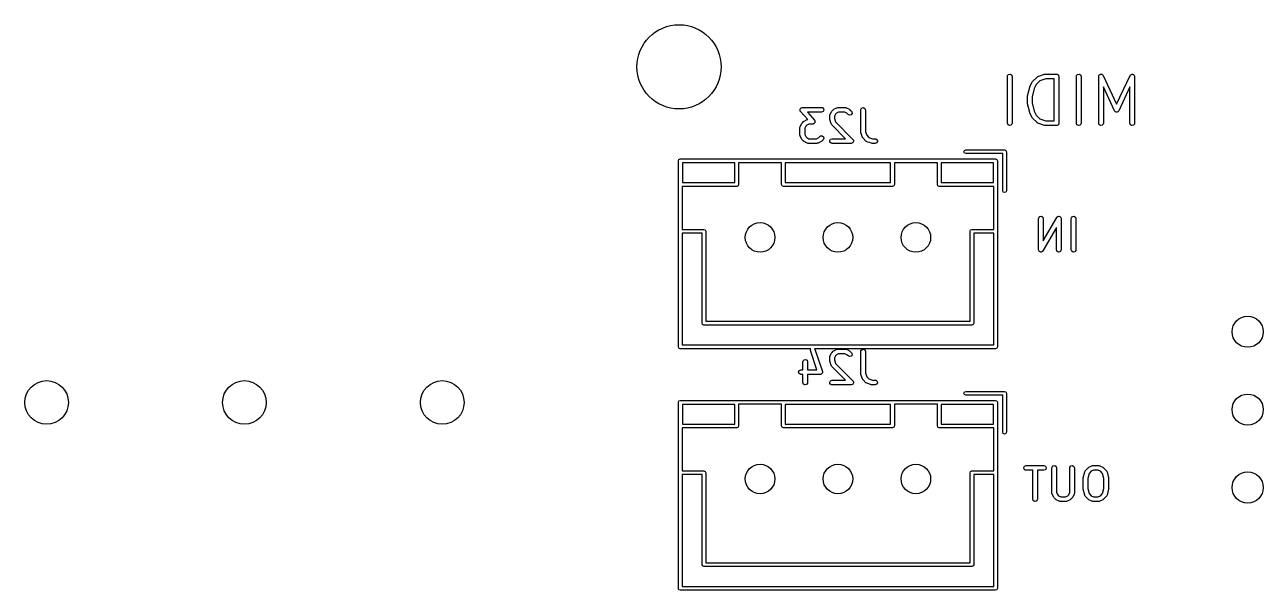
# Model space of a CAD drawing. Extents: x 0.83 to 7.45, y -5.14 to -0.82.
# Drawn here: x 0.827 to 2.392, y -1.567 to -0.852 of the extents above; entities that cross this region are included whole.
import ezdxf

# ---------------------------------------------------------------- set-up
doc = ezdxf.new("R2010")
doc.units = 0
doc.header["$MEASUREMENT"] = 0
doc.layers.add('BLACK', color=7, linetype='CONTINUOUS')

msp = doc.modelspace()

# ---------------------------------------------------------------- linework, layer by layer
at = {"layer": 'BLACK', "linetype": 'CONTINUOUS'}
for p, q in [((2.06853, -0.917663), (2.06871, -0.916653)), ((2.06853, -0.976718), (2.06853, -0.917663)), ((2.06871, -0.916653), (2.07, -0.915105)), ((2.07, -0.915105), (2.07199, -0.914755)), ((2.07199, -0.914755), (2.07374, -0.915765)), ((2.07374, -0.915765), (2.07443, -0.917663)), ((2.07443, -0.917663), (2.07443, -0.976718)), ((2.10033, -0.924011), (2.10595, -0.918387)), ((2.10963, -0.923055), (2.10484, -0.927848)), ((2.10595, -0.918387), (2.10679, -0.917799)), ((2.10679, -0.917799), (2.10697, -0.917783)), ((2.10697, -0.917783), (2.1071, -0.917673)), ((2.1071, -0.917673), (2.11554, -0.914861)), ((2.11695, -0.920615), (2.10963, -0.923055)), ((2.11554, -0.914861), (2.11641, -0.914732)), ((2.11641, -0.914732), (2.11647, -0.91471)), ((2.11647, -0.91471), (2.13054, -0.91471)), ((2.12758, -0.920615), (2.11695, -0.920615)), ((2.12758, -0.973765), (2.12758, -0.920615)), ((2.13054, -0.91471), (2.13092, -0.914777)), ((2.13092, -0.914777), (2.13105, -0.914755)), ((2.13105, -0.914755), (2.13116, -0.91482)), ((2.13116, -0.91482), (2.13155, -0.914888)), ((2.13155, -0.914888), (2.13213, -0.915381)), ((2.13213, -0.915381), (2.1328, -0.915765)), ((2.1328, -0.915765), (2.13289, -0.916015)), ((2.13289, -0.916015), (2.13309, -0.916186)), ((2.13309, -0.916186), (2.13323, -0.916942)), ((2.13323, -0.916942), (2.13349, -0.917663)), ((2.13349, -0.917663), (2.13349, -0.976718)), ((2.1557, -0.917663), (2.15588, -0.916653)), ((2.1557, -0.976718), (2.1557, -0.917663)), ((2.15588, -0.916653), (2.15718, -0.915105)), ((2.15718, -0.915105), (2.15917, -0.914755)), ((2.15917, -0.914755), (2.16092, -0.915765)), ((2.16092, -0.915765), (2.16161, -0.917663)), ((2.16161, -0.917663), (2.16161, -0.976718)), ((2.18383, -0.917663), (2.184, -0.916653)), ((2.18383, -0.976718), (2.18383, -0.917663)), ((2.184, -0.916653), (2.18426, -0.91635)), ((2.18426, -0.91635), (2.18436, -0.91597)), ((2.18436, -0.91597), (2.18489, -0.915599)), ((2.18489, -0.915599), (2.1853, -0.915105)), ((2.1853, -0.915105), (2.18569, -0.915037)), ((2.18569, -0.915037), (2.18601, -0.914811)), ((2.18601, -0.914811), (2.18666, -0.914867)), ((2.18666, -0.914867), (2.18729, -0.914755)), ((2.18729, -0.914755), (2.18763, -0.914952)), ((2.18763, -0.914952), (2.18803, -0.914986)), ((2.18803, -0.914986), (2.18848, -0.915442)), ((2.18848, -0.915442), (2.18904, -0.915765)), ((2.18904, -0.915765), (2.18918, -0.916135)), ((2.18918, -0.916135), (2.18945, -0.916414)), ((2.18945, -0.916414), (2.20646, -0.952862)), ((2.20646, -0.952862), (2.22347, -0.916414)), ((2.22347, -0.916414), (2.22406, -0.915574)), ((2.22406, -0.915574), (2.22442, -0.915407)), ((2.22442, -0.915407), (2.22467, -0.915105)), ((2.22467, -0.915105), (2.22531, -0.914993)), ((2.22531, -0.914993), (2.22589, -0.914721)), ((2.22589, -0.914721), (2.22627, -0.914823)), ((2.22627, -0.914823), (2.22666, -0.914755)), ((2.22666, -0.914755), (2.22722, -0.915077)), ((2.22722, -0.915077), (2.22784, -0.915244)), ((2.22784, -0.915244), (2.22807, -0.915567)), ((2.22807, -0.915567), (2.22841, -0.915765)), ((2.22841, -0.915765), (2.22863, -0.916371)), ((2.22863, -0.916371), (2.229, -0.916899)), ((2.229, -0.916899), (2.22897, -0.917292)), ((2.22897, -0.917292), (2.2291, -0.917663)), ((2.2291, -0.917663), (2.2291, -0.976718)), ((2.09393, -0.942256), (2.09674, -0.931007)), ((2.09674, -0.931007), (2.09694, -0.930542)), ((2.09694, -0.930542), (2.09696, -0.930403)), ((2.09696, -0.930403), (2.09977, -0.924778)), ((2.10239, -0.932754), (2.09974, -0.943335)), ((2.09977, -0.924778), (2.1003, -0.924069)), ((2.1003, -0.924069), (2.10033, -0.924011)), ((2.10484, -0.927848), (2.10239, -0.932754)), ((2.20379, -0.961093), (2.18973, -0.930972)), ((2.18973, -0.930972), (2.18973, -0.976718)), ((2.2232, -0.930972), (2.20914, -0.961093)), ((2.2232, -0.976718), (2.2232, -0.930972)), ((2.09384, -0.942972), (2.09394, -0.942391)), ((2.09384, -0.951408), (2.09384, -0.942972)), ((2.09388, -0.951537), (2.09384, -0.951408)), ((2.09393, -0.952124), (2.09388, -0.951537)), ((2.09394, -0.942391), (2.09393, -0.942256)), ((2.09674, -0.963373), (2.09393, -0.952124)), ((2.09974, -0.943335), (2.09974, -0.951045)), ((2.09974, -0.951045), (2.10239, -0.961626)), ((1.80643, -0.959323), (1.80655, -0.959119)), ((1.80657, -0.960107), (1.80643, -0.959323)), ((1.80654, -0.958883), (1.80704, -0.958263)), ((1.80655, -0.959119), (1.80654, -0.958883)), ((1.80658, -0.960902), (1.80657, -0.960107)), ((1.80676, -0.961191), (1.80658, -0.960902)), ((1.80678, -0.961312), (1.80676, -0.961191)), ((1.80688, -0.9614), (1.80678, -0.961312)), ((1.80711, -0.96178), (1.80688, -0.9614)), ((1.80704, -0.958263), (1.80744, -0.957573)), ((1.81608, -0.972025), (1.80711, -0.96178)), ((1.80744, -0.957573), (1.80766, -0.957493)), ((1.80766, -0.957493), (1.80781, -0.957309)), ((1.80781, -0.957309), (1.80859, -0.957155)), ((1.80859, -0.957155), (1.80934, -0.956883)), ((1.80934, -0.956883), (1.83371, -0.956883)), ((1.83371, -0.962788), (1.81584, -0.962788)), ((1.81584, -0.962788), (1.82468, -0.972889)), ((1.83371, -0.956883), (1.83472, -0.957061)), ((1.83561, -0.962097), (1.83371, -0.962788)), ((1.83472, -0.957061), (1.83627, -0.958359)), ((1.83662, -0.960348), (1.83561, -0.962097)), ((1.83627, -0.958359), (1.83662, -0.960348)), ((1.84388, -0.967334), (1.84406, -0.966325)), ((1.84388, -0.971084), (1.84388, -0.967334)), ((1.84406, -0.966325), (1.84417, -0.966189)), ((1.84417, -0.966189), (1.84419, -0.966014)), ((1.84419, -0.966014), (1.84607, -0.962264)), ((1.84607, -0.962264), (1.84659, -0.961555)), ((1.84659, -0.961555), (1.84662, -0.961497)), ((1.84662, -0.961497), (1.84849, -0.959622)), ((1.84849, -0.959622), (1.84922, -0.959116)), ((1.84922, -0.959116), (1.84926, -0.959069)), ((1.84926, -0.959069), (1.85301, -0.957194)), ((1.85113, -0.965334), (1.84978, -0.968031)), ((1.84978, -0.968031), (1.84978, -0.970605)), ((1.85233, -0.964137), (1.85113, -0.965334)), ((1.85503, -0.962788), (1.85233, -0.964137)), ((1.85301, -0.957194), (1.85399, -0.956902)), ((1.85399, -0.956902), (1.85416, -0.956943)), ((1.85416, -0.956943), (1.85433, -0.956883)), ((1.85433, -0.956883), (1.8637, -0.956883)), ((1.86301, -0.962788), (1.85503, -0.962788)), ((1.8657, -0.964137), (1.86301, -0.962788)), ((1.8637, -0.956883), (1.86471, -0.957061)), ((1.86471, -0.957061), (1.86485, -0.957174)), ((1.86485, -0.957174), (1.86502, -0.957194)), ((1.86502, -0.957194), (1.86877, -0.959069)), ((1.86724, -0.965673), (1.8657, -0.964137)), ((1.86907, -0.966526), (1.86724, -0.965673)), ((1.86877, -0.959069), (1.86948, -0.959595)), ((1.87102, -0.966004), (1.86907, -0.966526)), ((1.86948, -0.959595), (1.86954, -0.959622)), ((1.86954, -0.959622), (1.87142, -0.961497)), ((1.87218, -0.964349), (1.87102, -0.966004)), ((1.87142, -0.961497), (1.872, -0.962337)), ((1.872, -0.962337), (1.87218, -0.964349)), ((1.88325, -0.959835), (1.88343, -0.958825)), ((1.88325, -0.987957), (1.88325, -0.959835)), ((1.88343, -0.958825), (1.88473, -0.957278)), ((1.88473, -0.957278), (1.88671, -0.956927)), ((1.88671, -0.956927), (1.88846, -0.957937)), ((1.88846, -0.957937), (1.88915, -0.959835)), ((1.88915, -0.959835), (1.88915, -0.987478)), ((2.09682, -0.963489), (2.09674, -0.963373)), ((2.09696, -0.963977), (2.09682, -0.963489)), ((2.09977, -0.969602), (2.09696, -0.963977)), ((2.09982, -0.969646), (2.09977, -0.969602)), ((2.10033, -0.970369), (2.09982, -0.969646)), ((2.10239, -0.961626), (2.10484, -0.966532)), ((2.10484, -0.966532), (2.10963, -0.971325)), ((2.20433, -0.961635), (2.20379, -0.961093)), ((2.20477, -0.962263), (2.20433, -0.961635)), ((2.20503, -0.962332), (2.20477, -0.962263)), ((2.20522, -0.962521), (2.20503, -0.962332)), ((2.20598, -0.962588), (2.20522, -0.962521)), ((2.20672, -0.962786), (2.20598, -0.962588)), ((2.20696, -0.962674), (2.20672, -0.962786)), ((2.20723, -0.962697), (2.20696, -0.962674)), ((2.20786, -0.962257), (2.20723, -0.962697)), ((2.20855, -0.961933), (2.20786, -0.962257)), ((2.20878, -0.961613), (2.20855, -0.961933)), ((2.20888, -0.961538), (2.20878, -0.961613)), ((2.20892, -0.961411), (2.20888, -0.961538)), ((2.20914, -0.961093), (2.20892, -0.961411)), ((1.80638, -0.982333), (1.80656, -0.981323)), ((1.80638, -0.991706), (1.80638, -0.982333)), ((1.80656, -0.981323), (1.80668, -0.981187)), ((1.80668, -0.981187), (1.8067, -0.981012)), ((1.8067, -0.981012), (1.80857, -0.977263)), ((1.80857, -0.977263), (1.8091, -0.976553)), ((1.8091, -0.976553), (1.80912, -0.976495)), ((1.80912, -0.976495), (1.811, -0.97462)), ((1.811, -0.97462), (1.81172, -0.974114)), ((1.81172, -0.974114), (1.81177, -0.974067)), ((1.81177, -0.974067), (1.81551, -0.972192)), ((1.81364, -0.980332), (1.81229, -0.98303)), ((1.81229, -0.98303), (1.81229, -0.991009)), ((1.81483, -0.979135), (1.81364, -0.980332)), ((1.81753, -0.977786), (1.81483, -0.979135)), ((1.81551, -0.972192), (1.81608, -0.972025)), ((1.82246, -0.977786), (1.81753, -0.977786)), ((1.82321, -0.977514), (1.82246, -0.977786)), ((1.82399, -0.97736), (1.82321, -0.977514)), ((1.82414, -0.977176), (1.82399, -0.97736)), ((1.82436, -0.977095), (1.82414, -0.977176)), ((1.82476, -0.976406), (1.82436, -0.977095)), ((1.82468, -0.972889), (1.82491, -0.973269)), ((1.82525, -0.975786), (1.82476, -0.976406)), ((1.82491, -0.973269), (1.82502, -0.973357)), ((1.82502, -0.973357), (1.82504, -0.973478)), ((1.82504, -0.973478), (1.82521, -0.973766)), ((1.82521, -0.973766), (1.82523, -0.974562)), ((1.82523, -0.974562), (1.82537, -0.975346)), ((1.82537, -0.975346), (1.82525, -0.97555)), ((1.82525, -0.97555), (1.82525, -0.975786)), ((1.8439, -0.971145), (1.84388, -0.971084)), ((1.84403, -0.972018), (1.8439, -0.971145)), ((1.84591, -0.977642), (1.84403, -0.972018)), ((1.84601, -0.97778), (1.84591, -0.977642)), ((1.84603, -0.977956), (1.84601, -0.97778)), ((1.84662, -0.978796), (1.84603, -0.977956)), ((1.86407, -0.996253), (1.84662, -0.978796)), ((1.84978, -0.970605), (1.85129, -0.975113)), ((1.85129, -0.975113), (1.87329, -0.997118)), ((2.06922, -0.978616), (2.06853, -0.976718)), ((2.07097, -0.979626), (2.06922, -0.978616)), ((2.07296, -0.979275), (2.07097, -0.979626)), ((2.07426, -0.977728), (2.07296, -0.979275)), ((2.07443, -0.976718), (2.07426, -0.977728)), ((2.10595, -0.975993), (2.10033, -0.970369)), ((2.10611, -0.976068), (2.10595, -0.975993)), ((2.1062, -0.976218), (2.10611, -0.976068)), ((2.1071, -0.976707), (2.1062, -0.976218)), ((2.11554, -0.979519), (2.1071, -0.976707)), ((2.10963, -0.971325), (2.11695, -0.973765)), ((2.11561, -0.979517), (2.11554, -0.979519)), ((2.11647, -0.97967), (2.11561, -0.979517)), ((2.13054, -0.97967), (2.11647, -0.97967)), ((2.11695, -0.973765), (2.12758, -0.973765)), ((2.13126, -0.979408), (2.13054, -0.97967)), ((2.13201, -0.979275), (2.13126, -0.979408)), ((2.13218, -0.979071), (2.13201, -0.979275)), ((2.13243, -0.97898), (2.13218, -0.979071)), ((2.13282, -0.978315), (2.13243, -0.97898)), ((2.13331, -0.977728), (2.13282, -0.978315)), ((2.13338, -0.977344), (2.13331, -0.977728)), ((2.13344, -0.97723), (2.13338, -0.977344)), ((2.13349, -0.976718), (2.13342, -0.977101)), ((2.13342, -0.977101), (2.13344, -0.97723)), ((2.1564, -0.978616), (2.1557, -0.976718)), ((2.15814, -0.979626), (2.1564, -0.978616)), ((2.16013, -0.979275), (2.15814, -0.979626)), ((2.16143, -0.977728), (2.16013, -0.979275)), ((2.16161, -0.976718), (2.16143, -0.977728)), ((2.18452, -0.978616), (2.18383, -0.976718)), ((2.18627, -0.979626), (2.18452, -0.978616)), ((2.18825, -0.979275), (2.18627, -0.979626)), ((2.18955, -0.977728), (2.18825, -0.979275)), ((2.18973, -0.976718), (2.18955, -0.977728)), ((2.22389, -0.978616), (2.2232, -0.976718)), ((2.22564, -0.979626), (2.22389, -0.978616)), ((2.22762, -0.979275), (2.22564, -0.979626)), ((2.22892, -0.977728), (2.22762, -0.979275)), ((2.2291, -0.976718), (2.22892, -0.977728)), ((1.80644, -0.991872), (1.80638, -0.991706)), ((1.8064, -0.992044), (1.80644, -0.991872)), ((1.8067, -0.993027), (1.8064, -0.992044)), ((1.80857, -0.996776), (1.8067, -0.993027)), ((1.80862, -0.996821), (1.80857, -0.996776)), ((1.80912, -0.997544), (1.80862, -0.996821)), ((1.811, -0.999419), (1.80912, -0.997544)), ((1.81106, -0.999446), (1.811, -0.999419)), ((1.81177, -0.999972), (1.81106, -0.999446)), ((1.81551, -1.00185), (1.81177, -0.999972)), ((1.81229, -0.991009), (1.81364, -0.993707)), ((1.81364, -0.993707), (1.81483, -0.994904)), ((1.81483, -0.994904), (1.81753, -0.996253)), ((1.81753, -0.996253), (1.82739, -0.996253)), ((1.82739, -0.996253), (1.83008, -0.994904)), ((1.83315, -0.999972), (1.8294, -1.00185)), ((1.83008, -0.994904), (1.83162, -0.993368)), ((1.83162, -0.993368), (1.83246, -0.99278)), ((1.83246, -0.99278), (1.83447, -0.992604)), ((1.8332, -0.999925), (1.83315, -0.999972)), ((1.83392, -0.999419), (1.8332, -0.999925)), ((1.8358, -0.997544), (1.83392, -0.999419)), ((1.83447, -0.992604), (1.83613, -0.993762)), ((1.83665, -0.995713), (1.8358, -0.997544)), ((1.83613, -0.993762), (1.83665, -0.995713)), ((1.84392, -0.998693), (1.84493, -0.996944)), ((1.84427, -1.00068), (1.84392, -0.998693)), ((1.84582, -1.00198), (1.84427, -1.00068)), ((1.84493, -0.996944), (1.84683, -0.996253)), ((1.84683, -0.996253), (1.86407, -0.996253)), ((1.87297, -1.00151), (1.8729, -1.00162)), ((1.8731, -1.00147), (1.87297, -1.00151)), ((1.87355, -1.0007), (1.8731, -1.00147)), ((1.87329, -0.997118), (1.87366, -0.997646)), ((1.87406, -0.99997), (1.87355, -1.0007)), ((1.87366, -0.997646), (1.87376, -0.997729)), ((1.87376, -0.997729), (1.87377, -0.997807)), ((1.87377, -0.997807), (1.87388, -0.997958)), ((1.87388, -0.997958), (1.87396, -0.998843)), ((1.87396, -0.998843), (1.87411, -0.999718)), ((1.87411, -0.999718), (1.87404, -0.999835)), ((1.87404, -0.999835), (1.87406, -0.99997)), ((1.88327, -0.988017), (1.88325, -0.987957)), ((1.8834, -0.988891), (1.88327, -0.988017)), ((1.88528, -0.994515), (1.8834, -0.988891)), ((1.88538, -0.994653), (1.88528, -0.994515)), ((1.8854, -0.994829), (1.88538, -0.994653)), ((1.88599, -0.995669), (1.8854, -0.994829)), ((1.88974, -0.999419), (1.88599, -0.995669)), ((1.88915, -0.987478), (1.89066, -0.991986)), ((1.8899, -0.999493), (1.88974, -0.999419)), ((1.88999, -0.999644), (1.8899, -0.999493)), ((1.89089, -1.00013), (1.88999, -0.999644)), ((1.89066, -0.991986), (1.89342, -0.99475)), ((1.89652, -1.00201), (1.89089, -1.00013)), ((1.89342, -0.99475), (1.89793, -0.996253)), ((1.89793, -0.996253), (1.9012, -0.996253)), ((1.9012, -0.996253), (1.90221, -0.996431)), ((1.9031, -1.00147), (1.9012, -1.00216)), ((1.90221, -0.996431), (1.90376, -0.997729)), ((1.90411, -0.999718), (1.9031, -1.00147)), ((1.90376, -0.997729), (1.90411, -0.999718)), ((1.81569, -1.00187), (1.81551, -1.00185)), ((1.81583, -1.00198), (1.81569, -1.00187)), ((1.81684, -1.00216), (1.81583, -1.00198)), ((1.82808, -1.00216), (1.81684, -1.00216)), ((1.82825, -1.0021), (1.82808, -1.00216)), ((1.82842, -1.00214), (1.82825, -1.0021)), ((1.8294, -1.00185), (1.82842, -1.00214)), ((1.84683, -1.00216), (1.84582, -1.00198)), ((1.8712, -1.00216), (1.84683, -1.00216)), ((1.87204, -1.00185), (1.8712, -1.00216)), ((1.8729, -1.00162), (1.87204, -1.00185)), ((1.89658, -1.002), (1.89652, -1.00201)), ((1.89745, -1.00216), (1.89658, -1.002)), ((1.9012, -1.00216), (1.89745, -1.00216)), ((2.01339, -1.0128), (2.01408, -1.01112)), ((2.01408, -1.01447), (2.01339, -1.0128)), ((2.01408, -1.01112), (2.01575, -1.01043)), ((2.01575, -1.01516), (2.01408, -1.01447)), ((2.01575, -1.01043), (2.06496, -1.01043)), ((2.0626, -1.01516), (2.01575, -1.01516)), ((2.0626, -1.06201), (2.0626, -1.01516)), ((2.06496, -1.01043), (2.06663, -1.01112)), ((2.06663, -1.01112), (2.06732, -1.0128)), ((2.06732, -1.0128), (2.06732, -1.06201)), ((1.65276, -1.02421), (1.65345, -1.02254)), ((1.65276, -1.25925), (1.65276, -1.02421)), ((1.65345, -1.02254), (1.65512, -1.02185)), ((1.65512, -1.02185), (2.05354, -1.02185)), ((1.65787, -1.02697), (1.65787, -1.05177)), ((1.72402, -1.02697), (1.65787, -1.02697)), ((1.72402, -1.05177), (1.72402, -1.02697)), ((1.78307, -1.02657), (1.72874, -1.02657)), ((1.72874, -1.02657), (1.72874, -1.05413)), ((1.78307, -1.05413), (1.78307, -1.02657)), ((1.7878, -1.02697), (1.7878, -1.05177)), ((1.92087, -1.02697), (1.7878, -1.02697)), ((1.92087, -1.05177), (1.92087, -1.02697)), ((1.92559, -1.02657), (1.92559, -1.05413)), ((1.97992, -1.02657), (1.92559, -1.02657)), ((1.97992, -1.05413), (1.97992, -1.02657)), ((1.98465, -1.02697), (1.98465, -1.05177)), ((2.05079, -1.02697), (1.98465, -1.02697)), ((2.05079, -1.05177), (2.05079, -1.02697)), ((2.05354, -1.02185), (2.05521, -1.02254)), ((2.05521, -1.02254), (2.05591, -1.02421)), ((2.05591, -1.02421), (2.05591, -1.25925)), ((1.72638, -1.0565), (1.65748, -1.0565)), ((1.65748, -1.0565), (1.65748, -1.11083)), ((1.65787, -1.05177), (1.72402, -1.05177)), ((1.72805, -1.0558), (1.72638, -1.0565)), ((1.72874, -1.05413), (1.72805, -1.0558)), ((1.78376, -1.0558), (1.78307, -1.05413)), ((1.78543, -1.0565), (1.78376, -1.0558)), ((1.92323, -1.0565), (1.78543, -1.0565)), ((1.7878, -1.05177), (1.92087, -1.05177)), ((1.9249, -1.0558), (1.92323, -1.0565)), ((1.92559, -1.05413), (1.9249, -1.0558)), ((1.98061, -1.0558), (1.97992, -1.05413)), ((1.98228, -1.0565), (1.98061, -1.0558)), ((2.05118, -1.0565), (1.98228, -1.0565)), ((1.98465, -1.05177), (2.05079, -1.05177)), ((2.05118, -1.11083), (2.05118, -1.0565)), ((2.06329, -1.06368), (2.0626, -1.06201)), ((2.06496, -1.06437), (2.06329, -1.06368)), ((2.06663, -1.06368), (2.06496, -1.06437)), ((2.06732, -1.06201), (2.06663, -1.06368)), ((2.10808, -1.09623), (2.10937, -1.09468)), ((2.10937, -1.09468), (2.11136, -1.09433)), ((2.11136, -1.09433), (2.11311, -1.09534)), ((2.11311, -1.09534), (2.1138, -1.09724)), ((2.13078, -1.09577), (2.13144, -1.09498)), ((2.13144, -1.09498), (2.1317, -1.09489)), ((2.1317, -1.09489), (2.13187, -1.09468)), ((2.13187, -1.09468), (2.13262, -1.09455)), ((2.13262, -1.09455), (2.13333, -1.09428)), ((2.13333, -1.09428), (2.13359, -1.09438)), ((2.13359, -1.09438), (2.13386, -1.09433)), ((2.13386, -1.09433), (2.13452, -1.09471)), ((2.13452, -1.09471), (2.13524, -1.09497)), ((2.13524, -1.09497), (2.13537, -1.0952)), ((2.13537, -1.0952), (2.13561, -1.09534)), ((2.13561, -1.09534), (2.13587, -1.09605)), ((2.14932, -1.09623), (2.15062, -1.09468)), ((2.15062, -1.09468), (2.15261, -1.09433)), ((2.15261, -1.09433), (2.15436, -1.09534)), ((2.15436, -1.09534), (2.15505, -1.09724)), ((1.65748, -1.11083), (1.68504, -1.11083)), ((1.68504, -1.11083), (1.68671, -1.11152)), ((2.02195, -1.11152), (2.02362, -1.11083)), ((2.02362, -1.11083), (2.05118, -1.11083)), ((2.1079, -1.09724), (2.10808, -1.09623)), ((2.1079, -1.13661), (2.1079, -1.09724)), ((2.13039, -1.10836), (2.11341, -1.13807)), ((2.1138, -1.12549), (2.13078, -1.09577)), ((2.1138, -1.09724), (2.1138, -1.12549)), ((2.13039, -1.13661), (2.13039, -1.10836)), ((2.13587, -1.09605), (2.13625, -1.09671)), ((2.13625, -1.09671), (2.13621, -1.09698)), ((2.13621, -1.09698), (2.1363, -1.09724)), ((2.1363, -1.09724), (2.1363, -1.13661)), ((2.14914, -1.09724), (2.14932, -1.09623)), ((2.14914, -1.13661), (2.14914, -1.09724)), ((2.15505, -1.09724), (2.15505, -1.13661)), ((1.65748, -1.11555), (1.65748, -1.25689)), ((1.68268, -1.11555), (1.65748, -1.11555)), ((1.68268, -1.22933), (1.68268, -1.11555)), ((1.68671, -1.11152), (1.6874, -1.11319)), ((1.6874, -1.11319), (1.6874, -1.22697)), ((2.02126, -1.11319), (2.02195, -1.11152)), ((2.02126, -1.22697), (2.02126, -1.11319)), ((2.05118, -1.11555), (2.02598, -1.11555)), ((2.02598, -1.11555), (2.02598, -1.22933)), ((2.05118, -1.25689), (2.05118, -1.11555)), ((2.10799, -1.13686), (2.1079, -1.13661)), ((2.10794, -1.13713), (2.10799, -1.13686)), ((2.10833, -1.13779), (2.10794, -1.13713)), ((2.10859, -1.13851), (2.10833, -1.13779)), ((2.10882, -1.13864), (2.10859, -1.13851)), ((2.10896, -1.13888), (2.10882, -1.13864)), ((2.10968, -1.13913), (2.10896, -1.13888)), ((2.11034, -1.13951), (2.10968, -1.13913)), ((2.11061, -1.13947), (2.11034, -1.13951)), ((2.11086, -1.13956), (2.11061, -1.13947)), ((2.11158, -1.1393), (2.11086, -1.13956)), ((2.11233, -1.13916), (2.11158, -1.1393)), ((2.1125, -1.13896), (2.11233, -1.13916)), ((2.11276, -1.13886), (2.1125, -1.13896)), ((2.11341, -1.13807), (2.11276, -1.13886)), ((2.13109, -1.13851), (2.13039, -1.13661)), ((2.13283, -1.13951), (2.13109, -1.13851)), ((2.13482, -1.13916), (2.13283, -1.13951)), ((2.13612, -1.13762), (2.13482, -1.13916)), ((2.1363, -1.13661), (2.13612, -1.13762)), ((2.14983, -1.13851), (2.14914, -1.13661)), ((2.15158, -1.13951), (2.14983, -1.13851)), ((2.15357, -1.13916), (2.15158, -1.13951)), ((2.15487, -1.13762), (2.15357, -1.13916)), ((2.15505, -1.13661), (2.15487, -1.13762)), ((1.68337, -1.231), (1.68268, -1.22933)), ((1.68504, -1.23169), (1.68337, -1.231)), ((1.85433, -1.23169), (1.68504, -1.23169)), ((1.6874, -1.22697), (1.85433, -1.22697)), ((1.85433, -1.22697), (2.02126, -1.22697)), ((2.02362, -1.23169), (1.85433, -1.23169)), ((2.02529, -1.231), (2.02362, -1.23169)), ((2.02598, -1.22933), (2.02529, -1.231)), ((1.65345, -1.26092), (1.65276, -1.25925)), ((1.65512, -1.26161), (1.65345, -1.26092)), ((1.82005, -1.26161), (1.65512, -1.26161)), ((1.65748, -1.25689), (2.05118, -1.25689)), ((1.81951, -1.263), (1.82005, -1.26161)), ((1.81966, -1.26401), (1.81951, -1.263)), ((1.82774, -1.28825), (1.81966, -1.26401)), ((2.05354, -1.26161), (1.82484, -1.26161)), ((1.82484, -1.26161), (1.82526, -1.26215)), ((1.82526, -1.26215), (1.83463, -1.29027)), ((1.84419, -1.27113), (1.84607, -1.26738)), ((1.84607, -1.26738), (1.84659, -1.26667)), ((1.84659, -1.26667), (1.84662, -1.26662)), ((1.84662, -1.26662), (1.84849, -1.26474)), ((1.84849, -1.26474), (1.84922, -1.26423)), ((1.84922, -1.26423), (1.84926, -1.26419)), ((1.84926, -1.26419), (1.85301, -1.26231)), ((1.85301, -1.26231), (1.85399, -1.26202)), ((1.85399, -1.26202), (1.85416, -1.26206)), ((1.85416, -1.26206), (1.85433, -1.262)), ((1.85433, -1.262), (1.8637, -1.262)), ((1.8637, -1.262), (1.86471, -1.26218)), ((1.86471, -1.26218), (1.86485, -1.26229)), ((1.86485, -1.26229), (1.86502, -1.26231)), ((1.86502, -1.26231), (1.86877, -1.26419)), ((1.86877, -1.26419), (1.86948, -1.26471)), ((1.86948, -1.26471), (1.86954, -1.26474)), ((1.86954, -1.26474), (1.87142, -1.26662)), ((1.87142, -1.26662), (1.872, -1.26746)), ((1.872, -1.26746), (1.87218, -1.26947)), ((1.88325, -1.26495), (1.88343, -1.26394)), ((1.88325, -1.29307), (1.88325, -1.26495)), ((1.88343, -1.26394), (1.88473, -1.2624)), ((1.88473, -1.2624), (1.88671, -1.26205)), ((1.88671, -1.26205), (1.88846, -1.26306)), ((1.88846, -1.26306), (1.88915, -1.26495)), ((1.88915, -1.26495), (1.88915, -1.2926)), ((2.05521, -1.26092), (2.05354, -1.26161)), ((2.05591, -1.25925), (2.05521, -1.26092)), ((1.81013, -1.27808), (1.81031, -1.27707)), ((1.81013, -1.28825), (1.81013, -1.27808)), ((1.81031, -1.27707), (1.81161, -1.27552)), ((1.81161, -1.27552), (1.8136, -1.27517)), ((1.8136, -1.27517), (1.81535, -1.27618)), ((1.81535, -1.27618), (1.81604, -1.27808)), ((1.81604, -1.27808), (1.81604, -1.28825)), ((1.84388, -1.27245), (1.84406, -1.27144)), ((1.84388, -1.2762), (1.84388, -1.27245)), ((1.8439, -1.27626), (1.84388, -1.2762)), ((1.84403, -1.27714), (1.8439, -1.27626)), ((1.84591, -1.28276), (1.84403, -1.27714)), ((1.84406, -1.27144), (1.84417, -1.27131)), ((1.84417, -1.27131), (1.84419, -1.27113)), ((1.84601, -1.2829), (1.84591, -1.28276)), ((1.84603, -1.28307), (1.84601, -1.2829)), ((1.84662, -1.28391), (1.84603, -1.28307)), ((1.85113, -1.27045), (1.84978, -1.27315)), ((1.84978, -1.27315), (1.84978, -1.27572)), ((1.84978, -1.27572), (1.85129, -1.28023)), ((1.85233, -1.26926), (1.85113, -1.27045)), ((1.85129, -1.28023), (1.87329, -1.30224)), ((1.85503, -1.26791), (1.85233, -1.26926)), ((1.86301, -1.26791), (1.85503, -1.26791)), ((1.8657, -1.26926), (1.86301, -1.26791)), ((1.86724, -1.27079), (1.8657, -1.26926)), ((1.86907, -1.27164), (1.86724, -1.27079)), ((1.87102, -1.27112), (1.86907, -1.27164)), ((1.87218, -1.26947), (1.87102, -1.27112)), ((1.80455, -1.29069), (1.80556, -1.28894)), ((1.8049, -1.29268), (1.80455, -1.29069)), ((1.80645, -1.29397), (1.8049, -1.29268)), ((1.80556, -1.28894), (1.80746, -1.28825)), ((1.80746, -1.29415), (1.80645, -1.29397)), ((1.80746, -1.28825), (1.81013, -1.28825)), ((1.81013, -1.29415), (1.80746, -1.29415)), ((1.81013, -1.30432), (1.81013, -1.29415)), ((1.81604, -1.28825), (1.82774, -1.28825)), ((1.83183, -1.29415), (1.81604, -1.29415)), ((1.81604, -1.29415), (1.81604, -1.30432)), ((1.83205, -1.29408), (1.83183, -1.29415)), ((1.83227, -1.29412), (1.83205, -1.29408)), ((1.83297, -1.29374), (1.83227, -1.29412)), ((1.83373, -1.29346), (1.83297, -1.29374)), ((1.83384, -1.29327), (1.83373, -1.29346)), ((1.83404, -1.29316), (1.83384, -1.29327)), ((1.83434, -1.29241), (1.83404, -1.29316)), ((1.83474, -1.29171), (1.83434, -1.29241)), ((1.83463, -1.29027), (1.83479, -1.29128)), ((1.83479, -1.29128), (1.8347, -1.29149)), ((1.8347, -1.29149), (1.83474, -1.29171)), ((1.86407, -1.30137), (1.84662, -1.28391)), ((1.88327, -1.29314), (1.88325, -1.29307)), ((1.8834, -1.29401), (1.88327, -1.29314)), ((1.88528, -1.29963), (1.8834, -1.29401)), ((1.88915, -1.2926), (1.89066, -1.2971)), ((1.89066, -1.2971), (1.89342, -1.29987)), ((1.81082, -1.30622), (1.81013, -1.30432)), ((1.81257, -1.30723), (1.81082, -1.30622)), ((1.81456, -1.30688), (1.81257, -1.30723)), ((1.81586, -1.30533), (1.81456, -1.30688)), ((1.81604, -1.30432), (1.81586, -1.30533)), ((1.84392, -1.30381), (1.84493, -1.30206)), ((1.84427, -1.3058), (1.84392, -1.30381)), ((1.84582, -1.3071), (1.84427, -1.3058)), ((1.84493, -1.30206), (1.84683, -1.30137)), ((1.84683, -1.30728), (1.84582, -1.3071)), ((1.84683, -1.30137), (1.86407, -1.30137)), ((1.8712, -1.30728), (1.84683, -1.30728)), ((1.87204, -1.30697), (1.8712, -1.30728)), ((1.8729, -1.30674), (1.87204, -1.30697)), ((1.87297, -1.30663), (1.8729, -1.30674)), ((1.8731, -1.30659), (1.87297, -1.30663)), ((1.87355, -1.30582), (1.8731, -1.30659)), ((1.87329, -1.30224), (1.87366, -1.30276)), ((1.87406, -1.30509), (1.87355, -1.30582)), ((1.87366, -1.30276), (1.87376, -1.30285)), ((1.87376, -1.30285), (1.87377, -1.30293)), ((1.87377, -1.30293), (1.87388, -1.30308)), ((1.87388, -1.30308), (1.87396, -1.30396)), ((1.87396, -1.30396), (1.87411, -1.30484)), ((1.87411, -1.30484), (1.87404, -1.30495)), ((1.87404, -1.30495), (1.87406, -1.30509)), ((1.88538, -1.29977), (1.88528, -1.29963)), ((1.8854, -1.29995), (1.88538, -1.29977)), ((1.88599, -1.30079), (1.8854, -1.29995)), ((1.88974, -1.30454), (1.88599, -1.30079)), ((1.8899, -1.30461), (1.88974, -1.30454)), ((1.88999, -1.30476), (1.8899, -1.30461)), ((1.89089, -1.30525), (1.88999, -1.30476)), ((1.89652, -1.30712), (1.89089, -1.30525)), ((1.89342, -1.29987), (1.89793, -1.30137)), ((1.89658, -1.30712), (1.89652, -1.30712)), ((1.89745, -1.30728), (1.89658, -1.30712)), ((1.9012, -1.30728), (1.89745, -1.30728)), ((1.89793, -1.30137), (1.9012, -1.30137)), ((1.9012, -1.30137), (1.90221, -1.30155)), ((1.9031, -1.30659), (1.9012, -1.30728)), ((1.90221, -1.30155), (1.90376, -1.30285)), ((1.90411, -1.30484), (1.9031, -1.30659)), ((1.90376, -1.30285), (1.90411, -1.30484)), ((1.65276, -1.32933), (1.65345, -1.32766)), ((1.65276, -1.56437), (1.65276, -1.32933)), ((1.65345, -1.32766), (1.65512, -1.32697)), ((1.65512, -1.32697), (2.05354, -1.32697)), ((2.01339, -1.31791), (2.01408, -1.31624)), ((2.01408, -1.31958), (2.01339, -1.31791)), ((2.01408, -1.31624), (2.01575, -1.31555)), ((2.01575, -1.32028), (2.01408, -1.31958)), ((2.01575, -1.31555), (2.06496, -1.31555)), ((2.0626, -1.32028), (2.01575, -1.32028)), ((2.05354, -1.32697), (2.05521, -1.32766)), ((2.05521, -1.32766), (2.05591, -1.32933)), ((2.05591, -1.32933), (2.05591, -1.56437)), ((2.0626, -1.36713), (2.0626, -1.32028)), ((2.06496, -1.31555), (2.06663, -1.31624)), ((2.06663, -1.31624), (2.06732, -1.31791)), ((2.06732, -1.31791), (2.06732, -1.36713)), ((1.65787, -1.33209), (1.65787, -1.35689)), ((1.72402, -1.33209), (1.65787, -1.33209)), ((1.72402, -1.35689), (1.72402, -1.33209)), ((1.78307, -1.33169), (1.72874, -1.33169)), ((1.72874, -1.33169), (1.72874, -1.35925)), ((1.78307, -1.35925), (1.78307, -1.33169)), ((1.7878, -1.33209), (1.7878, -1.35689)), ((1.92087, -1.33209), (1.7878, -1.33209)), ((1.92087, -1.35689), (1.92087, -1.33209)), ((1.92559, -1.33169), (1.92559, -1.35925)), ((1.97992, -1.33169), (1.92559, -1.33169)), ((1.97992, -1.35925), (1.97992, -1.33169)), ((1.98465, -1.33209), (1.98465, -1.35689)), ((2.05079, -1.33209), (1.98465, -1.33209)), ((2.05079, -1.35689), (2.05079, -1.33209)), ((1.65787, -1.35689), (1.72402, -1.35689)), ((1.72805, -1.36092), (1.72638, -1.36161)), ((1.72874, -1.35925), (1.72805, -1.36092)), ((1.78376, -1.36092), (1.78307, -1.35925)), ((1.78543, -1.36161), (1.78376, -1.36092)), ((1.7878, -1.35689), (1.92087, -1.35689)), ((1.9249, -1.36092), (1.92323, -1.36161)), ((1.92559, -1.35925), (1.9249, -1.36092)), ((1.98061, -1.36092), (1.97992, -1.35925)), ((1.98228, -1.36161), (1.98061, -1.36092)), ((1.98465, -1.35689), (2.05079, -1.35689)), ((1.72638, -1.36161), (1.65748, -1.36161)), ((1.65748, -1.36161), (1.65748, -1.41594)), ((1.92323, -1.36161), (1.78543, -1.36161)), ((2.05118, -1.36161), (1.98228, -1.36161)), ((2.05118, -1.41594), (2.05118, -1.36161)), ((2.06329, -1.3688), (2.0626, -1.36713)), ((2.06496, -1.36949), (2.06329, -1.3688)), ((2.06663, -1.3688), (2.06496, -1.36949)), ((2.06732, -1.36713), (2.06663, -1.3688)), ((1.65748, -1.41594), (1.68504, -1.41594)), ((1.65748, -1.42067), (1.65748, -1.56201)), ((1.68268, -1.42067), (1.65748, -1.42067)), ((1.68268, -1.53445), (1.68268, -1.42067)), ((1.68504, -1.41594), (1.68671, -1.41664)), ((1.68671, -1.41664), (1.6874, -1.41831)), ((1.6874, -1.41831), (1.6874, -1.53209)), ((2.02126, -1.41831), (2.02195, -1.41664)), ((2.02126, -1.53209), (2.02126, -1.41831)), ((2.02195, -1.41664), (2.02362, -1.41594)), ((2.02362, -1.41594), (2.05118, -1.41594)), ((2.05118, -1.42067), (2.02598, -1.42067)), ((2.02598, -1.42067), (2.02598, -1.53445)), ((2.05118, -1.56201), (2.05118, -1.42067)), ((2.08919, -1.41168), (2.0902, -1.40994)), ((2.08955, -1.41367), (2.08919, -1.41168)), ((2.09109, -1.41497), (2.08955, -1.41367)), ((2.0902, -1.40994), (2.0921, -1.40924)), ((2.0921, -1.41515), (2.09109, -1.41497)), ((2.0921, -1.40924), (2.1146, -1.40924)), ((2.1004, -1.41515), (2.0921, -1.41515)), ((2.1004, -1.45157), (2.1004, -1.41515)), ((2.1146, -1.41515), (2.1063, -1.41515)), ((2.1063, -1.41515), (2.1063, -1.45157)), ((2.1146, -1.40924), (2.11561, -1.40942)), ((2.1165, -1.41446), (2.1146, -1.41515)), ((2.11561, -1.40942), (2.11716, -1.41072)), ((2.11751, -1.41271), (2.1165, -1.41446)), ((2.11716, -1.41072), (2.11751, -1.41271)), ((2.12477, -1.4122), (2.12495, -1.41119)), ((2.12477, -1.44407), (2.12477, -1.4122)), ((2.12495, -1.41119), (2.12625, -1.40964)), ((2.12625, -1.40964), (2.12824, -1.40929)), ((2.12824, -1.40929), (2.12999, -1.4103)), ((2.12999, -1.4103), (2.13068, -1.4122)), ((2.13068, -1.4122), (2.13068, -1.44337)), ((2.14727, -1.4122), (2.14745, -1.41119)), ((2.14727, -1.44337), (2.14727, -1.4122)), ((2.14745, -1.41119), (2.14874, -1.40964)), ((2.14874, -1.40964), (2.15073, -1.40929)), ((2.15073, -1.40929), (2.15248, -1.4103)), ((2.15248, -1.4103), (2.15317, -1.4122)), ((2.15317, -1.4122), (2.15317, -1.44407)), ((2.16423, -1.4246), (2.1661, -1.41711)), ((2.1661, -1.41711), (2.16652, -1.41617)), ((2.16652, -1.41617), (2.16676, -1.416)), ((2.16676, -1.416), (2.16688, -1.41573)), ((2.16688, -1.41573), (2.17063, -1.41198)), ((2.17163, -1.41933), (2.17005, -1.42568)), ((2.17063, -1.41198), (2.17135, -1.41148)), ((2.17135, -1.41148), (2.1714, -1.41143)), ((2.1714, -1.41143), (2.17515, -1.40956)), ((2.17447, -1.4165), (2.17163, -1.41933)), ((2.17716, -1.41515), (2.17447, -1.4165)), ((2.17515, -1.40956), (2.17613, -1.40926)), ((2.17613, -1.40926), (2.1763, -1.40931)), ((2.1763, -1.40931), (2.17647, -1.40924)), ((2.17647, -1.40924), (2.18397, -1.40924)), ((2.18327, -1.41515), (2.17716, -1.41515)), ((2.18597, -1.4165), (2.18327, -1.41515)), ((2.18397, -1.40924), (2.18498, -1.40942)), ((2.18498, -1.40942), (2.18511, -1.40954)), ((2.18511, -1.40954), (2.18529, -1.40956)), ((2.18529, -1.40956), (2.18904, -1.41143)), ((2.1888, -1.41933), (2.18597, -1.4165)), ((2.19039, -1.42568), (2.1888, -1.41933)), ((2.18904, -1.41143), (2.18975, -1.41196)), ((2.18975, -1.41196), (2.1898, -1.41198)), ((2.1898, -1.41198), (2.19355, -1.41573)), ((2.19355, -1.41573), (2.19414, -1.41657)), ((2.19414, -1.41657), (2.19417, -1.41686)), ((2.19417, -1.41686), (2.19433, -1.41711)), ((2.19433, -1.41711), (2.1962, -1.4246)), ((2.16414, -1.42532), (2.16424, -1.42474)), ((2.16414, -1.43844), (2.16414, -1.42532)), ((2.16419, -1.43857), (2.16414, -1.43844)), ((2.16423, -1.43916), (2.16419, -1.43857)), ((2.16424, -1.42474), (2.16423, -1.4246)), ((2.1661, -1.44666), (2.16423, -1.43916)), ((2.17005, -1.42568), (2.17005, -1.43808)), ((2.17005, -1.43808), (2.17163, -1.44443)), ((2.1888, -1.44443), (2.19039, -1.43808)), ((2.19039, -1.43808), (2.19039, -1.42568)), ((2.1962, -1.43916), (2.19433, -1.44666)), ((2.19629, -1.43844), (2.19619, -1.43902)), ((2.19619, -1.43902), (2.1962, -1.43916)), ((2.1962, -1.4246), (2.19625, -1.42519)), ((2.19625, -1.42519), (2.19629, -1.42532)), ((2.19629, -1.42532), (2.19629, -1.43844)), ((2.10109, -1.45347), (2.1004, -1.45157)), ((2.10284, -1.45448), (2.10109, -1.45347)), ((2.10483, -1.45412), (2.10284, -1.45448)), ((2.10613, -1.45258), (2.10483, -1.45412)), ((2.1063, -1.45157), (2.10613, -1.45258)), ((2.12483, -1.44423), (2.12477, -1.44407)), ((2.12479, -1.44441), (2.12483, -1.44423)), ((2.12508, -1.44539), (2.12479, -1.44441)), ((2.12696, -1.44914), (2.12508, -1.44539)), ((2.127, -1.44918), (2.12696, -1.44914)), ((2.12751, -1.44991), (2.127, -1.44918)), ((2.12938, -1.45178), (2.12751, -1.44991)), ((2.12944, -1.45181), (2.12938, -1.45178)), ((2.13015, -1.45233), (2.12944, -1.45181)), ((2.1339, -1.45421), (2.13015, -1.45233)), ((2.13068, -1.44337), (2.13202, -1.44607)), ((2.13202, -1.44607), (2.13322, -1.44727)), ((2.13322, -1.44727), (2.13592, -1.44861)), ((2.13408, -1.45423), (2.1339, -1.45421)), ((2.13421, -1.45434), (2.13408, -1.45423)), ((2.13522, -1.45452), (2.13421, -1.45434)), ((2.14272, -1.45452), (2.13522, -1.45452)), ((2.13592, -1.44861), (2.14202, -1.44861)), ((2.14202, -1.44861), (2.14472, -1.44727)), ((2.14289, -1.45446), (2.14272, -1.45452)), ((2.14306, -1.4545), (2.14289, -1.45446)), ((2.14404, -1.45421), (2.14306, -1.4545)), ((2.14779, -1.45233), (2.14404, -1.45421)), ((2.14472, -1.44727), (2.14592, -1.44607)), ((2.14592, -1.44607), (2.14727, -1.44337)), ((2.14784, -1.45229), (2.14779, -1.45233)), ((2.14856, -1.45178), (2.14784, -1.45229)), ((2.15043, -1.44991), (2.14856, -1.45178)), ((2.15046, -1.44985), (2.15043, -1.44991)), ((2.15099, -1.44914), (2.15046, -1.44985)), ((2.15286, -1.44539), (2.15099, -1.44914)), ((2.15288, -1.44521), (2.15286, -1.44539)), ((2.153, -1.44508), (2.15288, -1.44521)), ((2.15317, -1.44407), (2.153, -1.44508)), ((2.16627, -1.4469), (2.1661, -1.44666)), ((2.16629, -1.44719), (2.16627, -1.4469)), ((2.16688, -1.44803), (2.16629, -1.44719)), ((2.17063, -1.45178), (2.16688, -1.44803)), ((2.17069, -1.45181), (2.17063, -1.45178)), ((2.1714, -1.45233), (2.17069, -1.45181)), ((2.17515, -1.45421), (2.1714, -1.45233)), ((2.17163, -1.44443), (2.17447, -1.44727)), ((2.17447, -1.44727), (2.17716, -1.44861)), ((2.17532, -1.45423), (2.17515, -1.45421)), ((2.17546, -1.45434), (2.17532, -1.45423)), ((2.17647, -1.45452), (2.17546, -1.45434)), ((2.18397, -1.45452), (2.17647, -1.45452)), ((2.17716, -1.44861), (2.18327, -1.44861)), ((2.18327, -1.44861), (2.18597, -1.44727)), ((2.18413, -1.45446), (2.18397, -1.45452)), ((2.1843, -1.4545), (2.18413, -1.45446)), ((2.18529, -1.45421), (2.1843, -1.4545)), ((2.18904, -1.45233), (2.18529, -1.45421)), ((2.18597, -1.44727), (2.1888, -1.44443)), ((2.18908, -1.45229), (2.18904, -1.45233)), ((2.1898, -1.45178), (2.18908, -1.45229)), ((2.19355, -1.44803), (2.1898, -1.45178)), ((2.19368, -1.44777), (2.19355, -1.44803)), ((2.19391, -1.4476), (2.19368, -1.44777)), ((2.19433, -1.44666), (2.19391, -1.4476)), ((1.6874, -1.53209), (1.85433, -1.53209)), ((1.85433, -1.53209), (2.02126, -1.53209)), ((1.68337, -1.53612), (1.68268, -1.53445)), ((1.68504, -1.53681), (1.68337, -1.53612)), ((1.85433, -1.53681), (1.68504, -1.53681)), ((2.02362, -1.53681), (1.85433, -1.53681)), ((2.02529, -1.53612), (2.02362, -1.53681)), ((2.02598, -1.53445), (2.02529, -1.53612)), ((1.65345, -1.56604), (1.65276, -1.56437)), ((1.65748, -1.56201), (2.05118, -1.56201)), ((2.05591, -1.56437), (2.05521, -1.56604)), ((1.65512, -1.56673), (1.65345, -1.56604)), ((2.05354, -1.56673), (1.65512, -1.56673)), ((2.05521, -1.56604), (2.05354, -1.56673))]:
    msp.add_line(p, q, dxfattribs=at)
at = {"layer": 'BLACK'}
for centre, radius in [((1.65354, -0.905512), 0.05315), ((1.75591, -1.12106), 0.018701), ((1.85433, -1.12106), 0.018701), ((1.95276, -1.12106), 0.018701), ((2.37205, -1.24016), 0.019685), ((0.854331, -1.32953), 0.027559), ((1.10433, -1.32953), 0.027559), ((1.35433, -1.32953), 0.027559), ((2.37205, -1.33858), 0.019685), ((1.75591, -1.42618), 0.018701), ((1.85433, -1.42618), 0.018701), ((1.95276, -1.42618), 0.018701), ((2.37205, -1.43701), 0.019685)]:
    msp.add_circle(centre, radius, dxfattribs=at)

doc.saveas('drawing.dxf')
